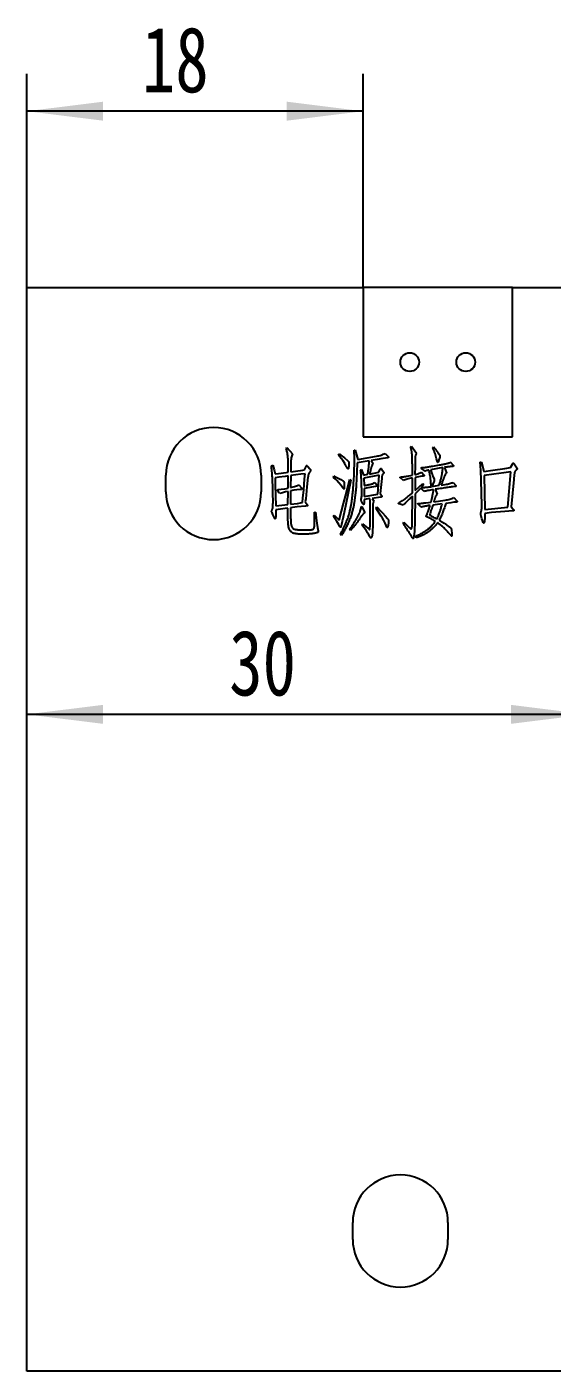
# Model space of a CAD drawing. Header units: millimetres. Extents: x 472 to 883, y 177 to 274.
# Drawn here: x 733.4 to 761.5, y 189.2 to 261.1 of the extents above; entities that cross this region are included whole.
import ezdxf

# ---------------------------------------------------------------- set-up
doc = ezdxf.new("R2010")
doc.units = ezdxf.units.MM
doc.layers.add('标注层', color=150, linetype='Continuous', lineweight=25)
doc.styles.add('SLDTEXTSTYLE2', font='hyswlongfangsong.ttf')
doc.dimstyles.new('SLDDIMSTYLE0', dxfattribs={"dimtxt": 3.5, "dimasz": 4.08, "dimexe": 0, "dimexo": 0.0625, "dimgap": 0.875, "dimtad": 2, "dimrnd": 1e-09, "dimzin": 12, "dimdsep": 46, "dimtxsty": 'SLDTEXTSTYLE2', "dimsah": 1, "dimcen": 0.09, "dimadec": 0, "dimazin": 3, "dimtfac": 1, "dimtofl": 0, "dimtmove": 0, "dimatfit": 3, "dimfxl": 0, "dimfrac": 2, "dimtolj": 1, "dimtzin": 12, "dimarcsym": 0})
doc.dimstyles.new('SLDDIMSTYLE1', dxfattribs={"dimtxt": 3.5, "dimasz": 4.08, "dimexe": 0, "dimexo": 0.0625, "dimgap": 0.875, "dimtad": 2, "dimrnd": 1e-09, "dimzin": 12, "dimdsep": 46, "dimtxsty": 'SLDTEXTSTYLE2', "dimsah": 1, "dimcen": 0.09, "dimadec": 0, "dimazin": 3, "dimtfac": 1, "dimtmove": 0, "dimatfit": 0, "dimfxl": 0, "dimfrac": 2, "dimtolj": 1, "dimtzin": 12, "dimarcsym": 0})

# ---------------------------------------------------------------- blocks, each defined once
blk = doc.blocks.new('_D_15')
at = {"layer": '标注层'}
for p, q in [((763.35, 229.169), (763.35, 222.318)), ((763.35, 224.318), (733.35, 224.318))]:
    blk.add_line(p, q, dxfattribs=at)
for points in [[(733.35, 224.318), (737.43, 223.81), (737.43, 224.826)], [(763.35, 224.318), (759.27, 224.826), (759.27, 223.81)]]:
    blk.add_solid(points, dxfattribs=at)
at = {"layer": '标注层', "insert": (744.186, 228.829), "char_height": 3.5, "attachment_point": 1, "style": 'SLDTEXTSTYLE2'}
blk.add_mtext('30', dxfattribs=at)
blk = doc.blocks.new('_D_18')
at = {"layer": '标注层'}
for p, q in [((733.35, 247.169), (733.35, 258.598)), ((751.35, 247.169), (751.35, 258.598)), ((751.35, 256.598), (733.35, 256.598))]:
    blk.add_line(p, q, dxfattribs=at)
for points in [[(733.35, 256.598), (737.43, 256.09), (737.43, 257.106)], [(751.35, 256.598), (747.27, 257.106), (747.27, 256.09)]]:
    blk.add_solid(points, dxfattribs=at)
at = {"layer": '标注层', "insert": (739.512, 261.11), "char_height": 3.5, "attachment_point": 1, "style": 'SLDTEXTSTYLE2'}
blk.add_mtext('18', dxfattribs=at)

msp = doc.modelspace()

# ---------------------------------------------------------------- linework, layer by layer
at = {"color": 7, "linetype": 'Continuous', "lineweight": 25}
for p, q in [((733.35, 189.169), (733.35, 247.169)), ((733.35, 247.169), (751.35, 247.169)), ((751.35, 247.169), (751.35, 239.169)), ((759.35, 247.169), (751.35, 247.169)), ((759.35, 239.169), (759.35, 247.169)), ((759.35, 247.169), (763.35, 247.169)), ((751.35, 239.169), (759.35, 239.169)), ((747.233, 238.535), (747.278, 238.605)), ((747.278, 238.605), (747.58, 238.263)), ((750.045, 238.183), (750.08, 238.259)), ((750.181, 238.017), (750.045, 238.183)), ((750.08, 238.259), (750.232, 238.138)), ((750.232, 238.138), (750.352, 238.042)), ((750.88, 238.45), (750.936, 238.464)), ((750.896, 238.007), (750.88, 238.45)), ((750.936, 238.464), (751.072, 237.951)), ((751.072, 237.951), (752.079, 238.133)), ((752.527, 238.283), (752.693, 238.118)), ((753.899, 238.626), (753.949, 238.676)), ((753.949, 238.676), (754.211, 238.303)), ((755.082, 238.591), (755.123, 238.641)), ((755.374, 238.309), (755.454, 238.188)), ((746.443, 237.619), (746.518, 237.649)), ((746.518, 237.649), (746.584, 237.402)), ((747.339, 237.276), (747.344, 237.74)), ((747.485, 237.719), (747.485, 237.297)), ((748.215, 237.402), (748.3, 237.578)), ((748.386, 237.589), (748.507, 237.453)), ((750.282, 237.881), (750.181, 238.017)), ((750.367, 237.75), (750.282, 237.881)), ((750.352, 238.042), (750.514, 237.911)), ((750.417, 237.659), (750.367, 237.75)), ((750.589, 237.705), (750.584, 237.574)), ((751.671, 237.886), (751.042, 237.78)), ((751.223, 237.397), (751.263, 237.423)), ((751.263, 237.423), (751.384, 237.115)), ((751.605, 237.166), (751.651, 237.483)), ((751.676, 237.79), (751.671, 237.886)), ((751.772, 237.448), (751.702, 237.181)), ((751.812, 237.574), (751.772, 237.448)), ((752.114, 237.966), (751.787, 237.906)), ((751.787, 237.906), (751.898, 237.745)), ((752.411, 238.012), (752.114, 237.966)), ((752.2, 237.282), (752.275, 237.438)), ((752.356, 237.428), (752.451, 237.297)), ((752.698, 238.052), (752.411, 238.012)), ((754, 237.126), (753.995, 237.549)), ((754.136, 237.589), (754.131, 237.151)), ((754.669, 237.332), (754.483, 237.483)), ((755.621, 237.529), (754.956, 237.408)), ((755.082, 237.604), (755.44, 237.664)), ((755.319, 237.881), (755.293, 237.986)), ((755.46, 238.077), (755.399, 237.881)), ((755.616, 237.417), (755.621, 237.529)), ((755.707, 237.538), (755.827, 237.247)), ((756.034, 237.816), (756.179, 237.649)), ((756.17, 237.589), (756.054, 237.578)), ((757.622, 237.82), (757.693, 237.84)), ((757.652, 237.388), (757.622, 237.82)), ((757.693, 237.84), (757.819, 237.317)), ((758.302, 237.382), (758.946, 237.473)), ((758.946, 237.473), (759.248, 237.523)), ((759.248, 237.523), (759.349, 237.715)), ((759.435, 237.73), (759.581, 237.518)), ((740.8, 236.219), (740.8, 237.119)), ((745.9, 237.119), (745.9, 236.219)), ((746.584, 237.402), (746.639, 237.186)), ((746.639, 237.186), (746.83, 237.206)), ((746.85, 237.01), (746.644, 236.974)), ((746.644, 236.974), (746.654, 236.582)), ((746.83, 237.206), (747.233, 237.256)), ((747.188, 237.055), (746.85, 237.01)), ((747.339, 237.08), (747.188, 237.055)), ((747.233, 237.256), (747.339, 237.276)), ((747.334, 236.426), (747.339, 237.08)), ((747.48, 237.095), (747.474, 236.456)), ((748.014, 237.166), (747.48, 237.095)), ((747.485, 237.297), (747.732, 237.327)), ((747.732, 237.327), (748.119, 237.382)), ((748.25, 237.191), (748.014, 237.166)), ((748.119, 237.382), (748.215, 237.402)), ((748.175, 236.31), (748.225, 236.924)), ((748.225, 236.924), (748.25, 237.191)), ((748.401, 237.01), (748.346, 236.487)), ((749.763, 236.995), (749.789, 237.08)), ((749.869, 236.904), (749.763, 236.995)), ((749.789, 237.08), (749.919, 237.015)), ((749.939, 236.833), (749.869, 236.904)), ((749.919, 237.015), (750.06, 236.945)), ((750.055, 236.713), (749.939, 236.833)), ((750.176, 236.572), (750.055, 236.713)), ((750.06, 236.945), (750.161, 236.889)), ((750.161, 236.889), (750.261, 236.824)), ((750.417, 235.993), (750.644, 236.884)), ((750.704, 236.844), (750.554, 236.154)), ((750.644, 236.884), (750.704, 236.844)), ((750.851, 236.809), (750.871, 237.176)), ((750.997, 236.889), (750.986, 236.597)), ((751.021, 237.312), (750.997, 236.889)), ((751.279, 236.129), (751.268, 236.769)), ((751.384, 237.115), (751.605, 237.166)), ((752.22, 237.115), (751.394, 236.965)), ((751.394, 236.965), (751.404, 236.562)), ((751.702, 237.181), (752.2, 237.282)), ((751.984, 236.723), (752.099, 236.587)), ((752.139, 236.104), (752.22, 237.115)), ((752.35, 236.934), (752.27, 236.129)), ((752.451, 237.212), (752.411, 237.171)), ((753.512, 236.829), (753.36, 236.97)), ((753.713, 237.071), (754, 237.126)), ((754, 236.185), (753.995, 236.965)), ((754.498, 237.06), (754.136, 236.99)), ((754.136, 236.99), (754.136, 236.305)), ((754.473, 237.276), (754.609, 237.135)), ((754.579, 237.071), (754.498, 237.06)), ((755.148, 236.769), (755.037, 236.516)), ((755.092, 237.071), (755.152, 236.899)), ((756.175, 236.733), (756.32, 236.567)), ((757.678, 236.839), (757.652, 237.388)), ((757.703, 235.52), (757.678, 236.839)), ((757.819, 237.317), (758.302, 237.382)), ((758.357, 237.176), (757.844, 237.1)), ((757.844, 237.1), (757.874, 235.283)), ((758.896, 237.252), (758.357, 237.176)), ((759.263, 237.292), (758.896, 237.252)), ((759.102, 235.414), (759.263, 237.292)), ((759.42, 236.879), (759.283, 235.424)), ((746.528, 236.109), (746.513, 236.582)), ((746.533, 235.731), (746.528, 236.109)), ((746.654, 236.582), (746.685, 235.475)), ((746.866, 236.179), (746.78, 236.29)), ((746.785, 236.346), (746.961, 236.37)), ((746.901, 236.129), (746.866, 236.179)), ((747.042, 236.179), (746.901, 236.129)), ((746.961, 236.37), (747.168, 236.396)), ((747.198, 236.22), (747.042, 236.179)), ((747.168, 236.396), (747.334, 236.426)), ((747.334, 236.249), (747.198, 236.22)), ((747.329, 235.55), (747.334, 236.249)), ((747.651, 236.31), (747.474, 236.275)), ((747.474, 236.275), (747.474, 235.57)), ((747.812, 236.33), (747.651, 236.31)), ((747.978, 236.35), (747.812, 236.33)), ((747.917, 236.602), (748.054, 236.436)), ((748.049, 236.355), (747.978, 236.35)), ((748.134, 235.903), (748.175, 236.31)), ((748.346, 236.487), (748.28, 235.847)), ((750.256, 236.461), (750.176, 236.572)), ((750.302, 236.401), (750.256, 236.461)), ((750.312, 235.601), (750.417, 235.993)), ((750.337, 236.663), (750.347, 236.471)), ((750.554, 236.154), (750.337, 235.117)), ((751.913, 236.487), (751.404, 236.401)), ((751.404, 236.401), (751.409, 235.973)), ((751.409, 235.973), (752.139, 236.104)), ((752.013, 236.507), (751.913, 236.487)), ((752.114, 236.522), (752.013, 236.507)), ((752.27, 236.129), (752.341, 236.024)), ((753.984, 234.604), (754, 236.003)), ((754.136, 236.119), (754.121, 234.543)), ((754.136, 236.305), (754.554, 236.672)), ((754.438, 236.426), (754.136, 236.119)), ((754.619, 236.245), (754.438, 236.426)), ((754.594, 236.597), (754.473, 236.467)), ((754.554, 236.672), (754.594, 236.597)), ((755.037, 236.516), (755.434, 236.577)), ((755.117, 236.27), (755.112, 236.346)), ((755.213, 236.361), (755.319, 236.109)), ((755.54, 236.587), (755.752, 236.622)), ((756.29, 236.516), (756.175, 236.502)), ((746.685, 235.268), (746.679, 235.041)), ((746.685, 235.475), (747.329, 235.55)), ((746.815, 235.288), (746.685, 235.268)), ((747.178, 235.343), (746.815, 235.288)), ((747.329, 235.359), (747.178, 235.343)), ((747.329, 234.765), (747.329, 235.359)), ((747.474, 235.57), (747.837, 235.61)), ((747.58, 235.394), (747.474, 235.379)), ((747.474, 235.379), (747.474, 234.835)), ((747.832, 235.424), (747.58, 235.394)), ((748.275, 235.464), (747.832, 235.424)), ((747.837, 235.61), (748.008, 235.641)), ((748.008, 235.641), (748.109, 235.661)), ((748.109, 235.661), (748.134, 235.903)), ((748.28, 235.847), (748.26, 235.686)), ((748.26, 235.686), (748.356, 235.55)), ((748.356, 235.469), (748.275, 235.464)), ((750.196, 235.187), (750.312, 235.601)), ((751.253, 235.419), (751.288, 235.444)), ((751.323, 235.625), (751.274, 235.721)), ((751.288, 235.444), (751.44, 235.107)), ((751.42, 235.812), (751.409, 235.636)), ((751.711, 235.862), (751.42, 235.812)), ((751.726, 235.746), (751.711, 235.862)), ((751.726, 234.578), (751.726, 235.746)), ((752.286, 235.943), (751.832, 235.872)), ((751.832, 235.872), (751.928, 235.736)), ((752.054, 235.343), (752.089, 235.419)), ((752.326, 234.92), (752.054, 235.343)), ((752.089, 235.419), (752.31, 235.193)), ((752.336, 235.947), (752.286, 235.943)), ((753.501, 235.51), (753.28, 235.581)), ((753.3, 235.661), (753.466, 235.762)), ((754.458, 235.404), (754.307, 235.56)), ((754.72, 235.645), (754.997, 235.681)), ((754.835, 235.178), (754.896, 235.339)), ((754.896, 235.339), (754.941, 235.5)), ((755.58, 235.585), (755.092, 235.515)), ((755.137, 235.691), (755.756, 235.782)), ((756.054, 235.645), (755.777, 235.61)), ((756.21, 235.666), (756.054, 235.645)), ((756.205, 235.918), (756.361, 235.757)), ((756.366, 235.681), (756.21, 235.666)), ((757.698, 235.258), (757.703, 235.354)), ((757.708, 235.434), (757.703, 235.52)), ((757.703, 235.354), (757.708, 235.434)), ((757.874, 235.283), (759.102, 235.414)), ((759.283, 235.424), (759.394, 235.299)), ((746.528, 235.011), (746.478, 235.122)), ((746.604, 234.84), (746.528, 235.011)), ((746.679, 235.041), (746.674, 234.911)), ((748.754, 235.132), (748.814, 235.142)), ((748.754, 234.417), (748.754, 235.132)), ((748.814, 235.142), (748.824, 235.021)), ((748.824, 235.021), (748.849, 234.815)), ((748.849, 234.815), (748.884, 234.543)), ((748.884, 234.543), (748.92, 234.312)), ((749.763, 234.906), (749.798, 234.981)), ((749.939, 234.639), (749.763, 234.906)), ((749.798, 234.981), (749.99, 234.8)), ((750.065, 234.442), (749.939, 234.639)), ((749.99, 234.8), (750.075, 234.719)), ((750.075, 234.719), (750.196, 235.187)), ((750.337, 235.117), (750.252, 234.719)), ((751.299, 234.966), (751.233, 234.865)), ((751.867, 235.178), (751.867, 234.322)), ((752.31, 235.193), (752.396, 235.107)), ((752.396, 234.81), (752.326, 234.92)), ((752.396, 235.107), (752.537, 234.946)), ((752.456, 234.695), (752.396, 234.81)), ((752.537, 234.543), (752.456, 234.695)), ((752.537, 234.946), (752.652, 234.8)), ((752.582, 234.433), (752.537, 234.543)), ((752.713, 234.609), (752.688, 234.407)), ((753.506, 234.528), (753.541, 234.598)), ((753.541, 234.598), (753.753, 234.392)), ((753.98, 234.442), (753.984, 234.604)), ((754.74, 234.946), (754.78, 235.037)), ((754.8, 234.871), (754.755, 234.891)), ((754.87, 234.84), (754.8, 234.871)), ((757.718, 234.78), (757.672, 234.951)), ((757.763, 234.639), (757.718, 234.78)), ((757.874, 235.072), (757.864, 234.78)), ((758.236, 235.112), (757.874, 235.072)), ((758.941, 235.178), (758.236, 235.112)), ((759.364, 235.202), (758.941, 235.178)), ((748.92, 234.05), (748.88, 234.034)), ((748.92, 234.312), (748.944, 234.146)), ((750.141, 233.949), (750.221, 234.1)), ((750.196, 233.884), (750.141, 233.949)), ((750.267, 234.005), (750.196, 233.884)), ((750.634, 234.236), (750.73, 234.362)), ((750.675, 234.161), (750.634, 234.236)), ((750.785, 234.281), (750.675, 234.161)), ((751.294, 234.463), (751.323, 234.523)), ((751.535, 234.131), (751.294, 234.463)), ((751.323, 234.523), (751.676, 234.221)), ((751.596, 234.034), (751.535, 234.131)), ((751.646, 233.954), (751.596, 234.034)), ((751.711, 233.844), (751.646, 233.954)), ((752.628, 234.327), (752.582, 234.433)), ((753.99, 233.778), (753.949, 233.849)), ((754.202, 233.763), (754.191, 233.864)), ((755.913, 234.397), (756.034, 234.301)), ((756.064, 233.884), (756.034, 233.924)), ((756.079, 234.206), (756.104, 233.954)), ((756.104, 233.954), (756.104, 233.929)), ((750.8, 196.219), (750.8, 197.119)), ((755.9, 197.119), (755.9, 196.219)), ((883.35, 189.169), (733.35, 189.169))]:
    msp.add_line(p, q, dxfattribs=at)
for centre in [(753.85, 243.169), (756.85, 243.169)]:
    msp.add_circle(centre, 0.5, dxfattribs=at)
for centre, start, end in [((743.35, 237.119), 0, 180), ((743.35, 236.219), 180, 0), ((753.35, 197.119), 0, 180), ((753.35, 196.219), 180, 0)]:
    msp.add_arc(centre, 2.55, start, end, dxfattribs=at)
for points, knots in [([(747.344, 237.74), (747.344, 237.744), (747.344, 237.756), (747.343, 237.781), (747.343, 237.82), (747.341, 237.872), (747.339, 237.934), (747.334, 238.006), (747.327, 238.087), (747.319, 238.174), (747.307, 238.266), (747.288, 238.357), (747.264, 238.447), (747.243, 238.506), (747.233, 238.535)], [0, 0, 0, 0, 0.014775, 0.046184, 0.09421, 0.158876, 0.237414, 0.327156, 0.42723, 0.537674, 0.653248, 0.769149, 0.884072, 1, 1, 1, 1]), ([(747.58, 238.263), (747.565, 238.229), (747.535, 238.161), (747.509, 238.07), (747.496, 237.99), (747.49, 237.914), (747.485, 237.822), (747.485, 237.756), (747.485, 237.719)], [0, 0, 0, 0, 0.2026595, 0.3973798, 0.5057707, 0.6413777, 0.8060666, 1, 1, 1, 1]), ([(752.079, 238.133), (752.121, 238.141), (752.203, 238.157), (752.321, 238.191), (752.429, 238.232), (752.495, 238.267), (752.527, 238.283)], [0, 0, 0, 0, 0.2713189, 0.5277678, 0.7703737, 1, 1, 1, 1]), ([(753.995, 237.549), (753.994, 237.583), (753.993, 237.649), (753.99, 237.743), (753.987, 237.829), (753.986, 237.907), (753.984, 237.975), (753.982, 238.036), (753.981, 238.088), (753.979, 238.145), (753.977, 238.207), (753.972, 238.272), (753.968, 238.328), (753.959, 238.377), (753.95, 238.427), (753.936, 238.484), (753.92, 238.552), (753.907, 238.6), (753.899, 238.626)], [0, 0, 0, 0, 0.09485, 0.181476, 0.261213, 0.332691, 0.395943, 0.45162, 0.49974, 0.540306, 0.609077, 0.669687, 0.720764, 0.763919, 0.807988, 0.862326, 0.925991, 1, 1, 1, 1]), ([(754.211, 238.303), (754.203, 238.286), (754.186, 238.25), (754.165, 238.203), (754.152, 238.157), (754.145, 238.108), (754.14, 238.048), (754.138, 237.975), (754.137, 237.892), (754.137, 237.799), (754.136, 237.697), (754.136, 237.626), (754.136, 237.589)], [0, 0, 0, 0, 0.079415, 0.162695, 0.212737, 0.27921, 0.362641, 0.463291, 0.579255, 0.706506, 0.847098, 1, 1, 1, 1]), ([(755.293, 237.986), (755.28, 238.039), (755.255, 238.136), (755.216, 238.254), (755.182, 238.345), (755.153, 238.42), (755.119, 238.502), (755.095, 238.56), (755.082, 238.591)], [0, 0, 0, 0, 0.251857, 0.471239, 0.581727, 0.706666, 0.846084, 1, 1, 1, 1]), ([(755.123, 238.641), (755.137, 238.622), (755.164, 238.585), (755.205, 238.533), (755.241, 238.485), (755.275, 238.441), (755.305, 238.402), (755.331, 238.367), (755.353, 238.336), (755.367, 238.317), (755.374, 238.309)], [0, 0, 0, 0, 0.172444, 0.330592, 0.476203, 0.607521, 0.7263, 0.831127, 0.922006, 1, 1, 1, 1]), ([(755.454, 238.188), (755.458, 238.18), (755.465, 238.164), (755.47, 238.137), (755.468, 238.108), (755.463, 238.088), (755.46, 238.077)], [0, 0, 0, 0, 0.226824, 0.460023, 0.716474, 1, 1, 1, 1]), ([(746.513, 236.582), (746.513, 236.588), (746.513, 236.602), (746.512, 236.626), (746.512, 236.656), (746.51, 236.692), (746.508, 236.734), (746.506, 236.782), (746.503, 236.836), (746.499, 236.913), (746.495, 237.004), (746.49, 237.101), (746.484, 237.179), (746.481, 237.244), (746.474, 237.312), (746.467, 237.394), (746.455, 237.499), (746.447, 237.576), (746.443, 237.619)], [0, 0, 0, 0, 0.017221, 0.04091, 0.06962, 0.104092, 0.144331, 0.191021, 0.242728, 0.300202, 0.412284, 0.505699, 0.581207, 0.637289, 0.695626, 0.775595, 0.876624, 1, 1, 1, 1]), ([(748.3, 237.578), (748.304, 237.587), (748.31, 237.601), (748.321, 237.617), (748.327, 237.629), (748.336, 237.633), (748.344, 237.627), (748.355, 237.618), (748.37, 237.606), (748.38, 237.595), (748.386, 237.589)], [0, 0, 0, 0, 0.207965, 0.352871, 0.445876, 0.494325, 0.557725, 0.658687, 0.807533, 1, 1, 1, 1]), ([(748.507, 237.453), (748.512, 237.445), (748.523, 237.431), (748.536, 237.411), (748.543, 237.394), (748.545, 237.377), (748.541, 237.361), (748.535, 237.345), (748.526, 237.331), (748.514, 237.312), (748.496, 237.285), (748.472, 237.25), (748.447, 237.205), (748.427, 237.149), (748.411, 237.083), (748.404, 237.035), (748.401, 237.01)], [0, 0, 0, 0, 0.0605307, 0.1095383, 0.145495, 0.1733131, 0.21549, 0.2485764, 0.2741404, 0.3197313, 0.387472, 0.4760817, 0.5826093, 0.7036025, 0.84293, 1, 1, 1, 1]), ([(750.584, 237.574), (750.582, 237.556), (750.579, 237.526), (750.573, 237.486), (750.565, 237.463), (750.553, 237.448), (750.542, 237.454), (750.533, 237.464), (750.52, 237.481), (750.505, 237.503), (750.487, 237.533), (750.466, 237.569), (750.442, 237.612), (750.426, 237.643), (750.417, 237.659)], [0, 0, 0, 0, 0.139737, 0.241021, 0.308572, 0.344634, 0.363896, 0.398497, 0.452872, 0.526102, 0.615661, 0.724341, 0.853894, 1, 1, 1, 1]), ([(750.514, 237.911), (750.523, 237.903), (750.539, 237.887), (750.56, 237.864), (750.575, 237.844), (750.584, 237.826), (750.589, 237.804), (750.591, 237.778), (750.591, 237.744), (750.589, 237.718), (750.589, 237.705)], [0, 0, 0, 0, 0.160643, 0.294294, 0.397324, 0.478894, 0.561151, 0.673542, 0.820717, 1, 1, 1, 1]), ([(750.871, 237.176), (750.872, 237.196), (750.875, 237.234), (750.878, 237.285), (750.88, 237.327), (750.881, 237.357), (750.88, 237.382), (750.882, 237.406), (750.881, 237.438), (750.883, 237.476), (750.883, 237.521), (750.885, 237.574), (750.887, 237.633), (750.888, 237.697), (750.89, 237.761), (750.891, 237.819), (750.893, 237.869), (750.894, 237.912), (750.895, 237.946), (750.895, 237.974), (750.896, 237.993), (750.896, 238.003), (750.896, 238.007)], [0, 0, 0, 0, 0.07376, 0.135766, 0.186036, 0.224623, 0.245256, 0.274875, 0.312554, 0.358342, 0.413074, 0.475898, 0.54769, 0.627553, 0.707442, 0.777441, 0.837574, 0.888718, 0.930892, 0.963201, 0.986543, 1, 1, 1, 1]), ([(751.042, 237.78), (751.039, 237.73), (751.033, 237.63), (751.028, 237.508), (751.024, 237.42), (751.024, 237.37), (751.021, 237.336), (751.021, 237.318), (751.021, 237.312)], [0, 0, 0, 0, 0.3207331, 0.6397162, 0.7816007, 0.8883995, 0.9617607, 1, 1, 1, 1]), ([(751.651, 237.483), (751.652, 237.494), (751.654, 237.518), (751.658, 237.558), (751.661, 237.603), (751.666, 237.651), (751.67, 237.698), (751.674, 237.737), (751.675, 237.767), (751.676, 237.784), (751.676, 237.79)], [0, 0, 0, 0, 0.109266, 0.235614, 0.383643, 0.548747, 0.709033, 0.837788, 0.934653, 1, 1, 1, 1]), ([(751.898, 237.745), (751.886, 237.733), (751.867, 237.714), (751.849, 237.687), (751.84, 237.664), (751.833, 237.641), (751.823, 237.61), (751.816, 237.587), (751.812, 237.574)], [0, 0, 0, 0, 0.249724, 0.418861, 0.501472, 0.626393, 0.791347, 1, 1, 1, 1]), ([(752.275, 237.438), (752.279, 237.443), (752.286, 237.453), (752.295, 237.466), (752.303, 237.474), (752.311, 237.477), (752.319, 237.471), (752.328, 237.462), (752.341, 237.447), (752.351, 237.435), (752.356, 237.428)], [0, 0, 0, 0, 0.1748727, 0.3084461, 0.3924165, 0.443885, 0.5081449, 0.6185679, 0.7865087, 1, 1, 1, 1]), ([(752.693, 238.118), (752.698, 238.11), (752.707, 238.099), (752.717, 238.081), (752.713, 238.063), (752.703, 238.056), (752.698, 238.052)], [0, 0, 0, 0, 0.349504, 0.567562, 0.743548, 1, 1, 1, 1]), ([(754.483, 237.483), (754.48, 237.485), (754.473, 237.49), (754.47, 237.501), (754.474, 237.513), (754.48, 237.52), (754.483, 237.523)], [0, 0, 0, 0, 0.258779, 0.465468, 0.686726, 1, 1, 1, 1]), ([(754.483, 237.523), (754.489, 237.526), (754.505, 237.533), (754.528, 237.525), (754.556, 237.524), (754.588, 237.529), (754.634, 237.533), (754.696, 237.542), (754.772, 237.553), (754.862, 237.567), (754.967, 237.584), (755.042, 237.597), (755.082, 237.604)], [0, 0, 0, 0, 0.029965, 0.084457, 0.112786, 0.165928, 0.243928, 0.345736, 0.4726, 0.623319, 0.799118, 1, 1, 1, 1]), ([(754.956, 237.408), (754.968, 237.376), (754.993, 237.307), (755.027, 237.22), (755.054, 237.152), (755.071, 237.112), (755.082, 237.086), (755.089, 237.075), (755.092, 237.071)], [0, 0, 0, 0, 0.277672, 0.607436, 0.766596, 0.884262, 0.961312, 1, 1, 1, 1]), ([(755.399, 237.881), (755.396, 237.87), (755.39, 237.85), (755.379, 237.826), (755.369, 237.811), (755.357, 237.803), (755.344, 237.81), (755.335, 237.826), (755.326, 237.85), (755.321, 237.87), (755.319, 237.881)], [0, 0, 0, 0, 0.1955, 0.344128, 0.443382, 0.503596, 0.567653, 0.664471, 0.808199, 1, 1, 1, 1]), ([(755.434, 236.577), (755.445, 236.614), (755.465, 236.684), (755.493, 236.785), (755.516, 236.878), (755.538, 236.961), (755.555, 237.036), (755.57, 237.102), (755.58, 237.159), (755.59, 237.221), (755.597, 237.284), (755.606, 237.345), (755.611, 237.387), (755.614, 237.409), (755.616, 237.417)], [0, 0, 0, 0, 0.133235, 0.254461, 0.365368, 0.466402, 0.555267, 0.633234, 0.701012, 0.757967, 0.850564, 0.922216, 0.971951, 1, 1, 1, 1]), ([(755.44, 237.664), (755.475, 237.67), (755.544, 237.682), (755.642, 237.702), (755.73, 237.72), (755.81, 237.738), (755.879, 237.758), (755.94, 237.776), (755.99, 237.795), (756.02, 237.809), (756.034, 237.816)], [0, 0, 0, 0, 0.177206, 0.339137, 0.48657, 0.618617, 0.735699, 0.83848, 0.926749, 1, 1, 1, 1]), ([(756.054, 237.578), (756.047, 237.577), (756.032, 237.575), (756.005, 237.573), (755.972, 237.568), (755.932, 237.563), (755.886, 237.558), (755.832, 237.552), (755.771, 237.545), (755.729, 237.541), (755.707, 237.538)], [0, 0, 0, 0, 0.05818, 0.1332698, 0.2300384, 0.3437321, 0.4788461, 0.6332621, 0.80698, 1, 1, 1, 1]), ([(756.179, 237.649), (756.18, 237.647), (756.182, 237.64), (756.187, 237.629), (756.193, 237.616), (756.2, 237.602), (756.19, 237.587), (756.178, 237.588), (756.17, 237.589)], [0, 0, 0, 0, 0.092335, 0.254933, 0.44087, 0.606092, 0.741092, 1, 1, 1, 1]), ([(759.349, 237.715), (759.354, 237.723), (759.362, 237.737), (759.373, 237.754), (759.382, 237.765), (759.396, 237.769), (759.414, 237.752), (759.426, 237.739), (759.435, 237.73)], [0, 0, 0, 0, 0.219199, 0.384224, 0.48418, 0.545674, 0.704266, 1, 1, 1, 1]), ([(759.591, 237.428), (759.588, 237.426), (759.582, 237.42), (759.57, 237.408), (759.552, 237.395), (759.531, 237.377), (759.509, 237.354), (759.49, 237.324), (759.475, 237.289), (759.465, 237.254), (759.459, 237.222), (759.454, 237.191), (759.449, 237.154), (759.444, 237.11), (759.437, 237.061), (759.431, 237.006), (759.426, 236.944), (759.422, 236.901), (759.42, 236.879)], [0, 0, 0, 0, 0.016792, 0.044166, 0.081401, 0.12919, 0.183033, 0.240853, 0.304605, 0.376098, 0.419425, 0.471339, 0.534354, 0.607271, 0.69025, 0.78315, 0.887225, 1, 1, 1, 1]), ([(759.581, 237.518), (759.586, 237.507), (759.595, 237.489), (759.602, 237.465), (759.599, 237.445), (759.594, 237.434), (759.591, 237.428)], [0, 0, 0, 0, 0.382945, 0.614938, 0.787602, 1, 1, 1, 1]), ([(750.221, 234.1), (750.225, 234.109), (750.235, 234.129), (750.252, 234.162), (750.27, 234.202), (750.292, 234.249), (750.316, 234.303), (750.345, 234.364), (750.375, 234.432), (750.419, 234.53), (750.472, 234.652), (750.528, 234.794), (750.574, 234.923), (750.609, 235.043), (750.637, 235.154), (750.663, 235.258), (750.684, 235.354), (750.702, 235.445), (750.718, 235.528), (750.731, 235.605), (750.742, 235.676), (750.752, 235.743), (750.763, 235.813), (750.772, 235.895), (750.784, 235.989), (750.795, 236.093), (750.805, 236.196), (750.814, 236.288), (750.822, 236.362), (750.825, 236.427), (750.83, 236.496), (750.835, 236.58), (750.842, 236.687), (750.848, 236.766), (750.851, 236.809)], [0, 0, 0, 0, 0.010341, 0.023652, 0.039467, 0.057898, 0.078947, 0.102965, 0.129491, 0.158876, 0.21792, 0.271861, 0.320862, 0.364925, 0.405533, 0.443304, 0.478702, 0.511485, 0.541769, 0.569557, 0.595116, 0.617968, 0.642135, 0.671308, 0.705294, 0.744327, 0.783067, 0.815646, 0.842594, 0.863366, 0.885464, 0.915552, 0.953648, 1, 1, 1, 1]), ([(750.261, 236.824), (750.27, 236.818), (750.285, 236.809), (750.304, 236.793), (750.319, 236.78), (750.327, 236.766), (750.332, 236.749), (750.336, 236.726), (750.336, 236.697), (750.337, 236.675), (750.337, 236.663)], [0, 0, 0, 0, 0.153946, 0.283673, 0.38248, 0.459036, 0.540085, 0.65431, 0.809765, 1, 1, 1, 1]), ([(751.268, 236.769), (751.268, 236.792), (751.267, 236.846), (751.26, 236.932), (751.254, 237.023), (751.249, 237.1), (751.244, 237.167), (751.239, 237.231), (751.231, 237.309), (751.226, 237.366), (751.223, 237.397)], [0, 0, 0, 0, 0.112398, 0.2558383, 0.4088, 0.5475195, 0.6246335, 0.7266971, 0.8514609, 1, 1, 1, 1]), ([(751.404, 236.562), (751.432, 236.567), (751.485, 236.577), (751.559, 236.591), (751.625, 236.605), (751.682, 236.617), (751.73, 236.626), (751.768, 236.635), (751.798, 236.643), (751.84, 236.655), (751.901, 236.682), (751.954, 236.708), (751.984, 236.723)], [0, 0, 0, 0, 0.140553, 0.266104, 0.376895, 0.473899, 0.553243, 0.619068, 0.670237, 0.706155, 0.836714, 1, 1, 1, 1]), ([(752.411, 237.171), (752.402, 237.158), (752.386, 237.134), (752.371, 237.099), (752.364, 237.066), (752.361, 237.031), (752.355, 236.986), (752.352, 236.953), (752.35, 236.934)], [0, 0, 0, 0, 0.18727, 0.355483, 0.453736, 0.595856, 0.777047, 1, 1, 1, 1]), ([(752.451, 237.297), (752.457, 237.288), (752.467, 237.274), (752.471, 237.25), (752.464, 237.229), (752.456, 237.218), (752.451, 237.212)], [0, 0, 0, 0, 0.328066, 0.553382, 0.752536, 1, 1, 1, 1]), ([(753.36, 236.97), (753.355, 236.974), (753.347, 236.98), (753.341, 236.994), (753.346, 237.005), (753.349, 237.011), (753.351, 237.015)], [0, 0, 0, 0, 0.3677578, 0.5899284, 0.798816, 1, 1, 1, 1]), ([(753.351, 237.015), (753.352, 237.015), (753.36, 237.016), (753.376, 237.018), (753.403, 237.021), (753.424, 237.024), (753.436, 237.025)], [0, 0, 0, 0, 0.0610338, 0.2526839, 0.5653295, 1, 1, 1, 1]), ([(753.436, 237.025), (753.454, 237.027), (753.493, 237.032), (753.557, 237.042), (753.632, 237.054), (753.685, 237.065), (753.713, 237.071)], [0, 0, 0, 0, 0.190299, 0.421569, 0.691283, 1, 1, 1, 1]), ([(753.995, 236.965), (753.943, 236.955), (753.847, 236.936), (753.714, 236.904), (753.604, 236.87), (753.54, 236.842), (753.512, 236.829)], [0, 0, 0, 0, 0.314442, 0.584709, 0.813401, 1, 1, 1, 1]), ([(754.131, 237.151), (754.165, 237.159), (754.23, 237.174), (754.322, 237.203), (754.403, 237.235), (754.45, 237.263), (754.473, 237.276)], [0, 0, 0, 0, 0.286874, 0.549556, 0.78586, 1, 1, 1, 1]), ([(754.609, 237.135), (754.616, 237.128), (754.627, 237.116), (754.63, 237.089), (754.607, 237.074), (754.59, 237.072), (754.579, 237.071)], [0, 0, 0, 0, 0.291376, 0.479853, 0.680206, 1, 1, 1, 1]), ([(754.866, 237.388), (754.846, 237.384), (754.809, 237.376), (754.756, 237.362), (754.71, 237.349), (754.682, 237.338), (754.669, 237.332)], [0, 0, 0, 0, 0.297813, 0.561, 0.797127, 1, 1, 1, 1]), ([(755.002, 236.507), (755, 236.536), (754.996, 236.596), (754.989, 236.69), (754.981, 236.79), (754.972, 236.899), (754.958, 237.013), (754.935, 237.134), (754.906, 237.26), (754.88, 237.344), (754.866, 237.388)], [0, 0, 0, 0, 0.096994, 0.202367, 0.315353, 0.436793, 0.566229, 0.702842, 0.847712, 1, 1, 1, 1]), ([(755.152, 236.899), (755.156, 236.888), (755.162, 236.867), (755.164, 236.834), (755.16, 236.801), (755.152, 236.78), (755.148, 236.769)], [0, 0, 0, 0, 0.258567, 0.499159, 0.735242, 1, 1, 1, 1]), ([(755.827, 237.247), (755.818, 237.238), (755.797, 237.22), (755.769, 237.183), (755.741, 237.134), (755.717, 237.086), (755.697, 237.04), (755.68, 236.997), (755.662, 236.947), (755.641, 236.889), (755.617, 236.824), (755.594, 236.751), (755.568, 236.672), (755.55, 236.616), (755.54, 236.587)], [0, 0, 0, 0, 0.051638, 0.115359, 0.191847, 0.282384, 0.336225, 0.400343, 0.473831, 0.558028, 0.653907, 0.758871, 0.873584, 1, 1, 1, 1]), ([(755.752, 236.622), (755.793, 236.63), (755.871, 236.643), (755.983, 236.668), (756.084, 236.698), (756.145, 236.721), (756.175, 236.733)], [0, 0, 0, 0, 0.283905, 0.545815, 0.78395, 1, 1, 1, 1]), ([(746.78, 236.29), (746.775, 236.296), (746.766, 236.305), (746.76, 236.324), (746.769, 236.34), (746.78, 236.344), (746.785, 236.346)], [0, 0, 0, 0, 0.321029, 0.551686, 0.762204, 1, 1, 1, 1]), ([(747.474, 236.456), (747.522, 236.468), (747.611, 236.489), (747.733, 236.526), (747.834, 236.56), (747.892, 236.589), (747.917, 236.602)], [0, 0, 0, 0, 0.315599, 0.587021, 0.814545, 1, 1, 1, 1]), ([(748.054, 236.436), (748.061, 236.426), (748.072, 236.408), (748.079, 236.381), (748.07, 236.358), (748.056, 236.356), (748.049, 236.355)], [0, 0, 0, 0, 0.36062, 0.620667, 0.800791, 1, 1, 1, 1]), ([(750.986, 236.597), (750.984, 236.567), (750.978, 236.504), (750.97, 236.406), (750.958, 236.301), (750.946, 236.189), (750.933, 236.07), (750.916, 235.942), (750.898, 235.804), (750.882, 235.684), (750.867, 235.582), (750.851, 235.499), (750.832, 235.412), (750.81, 235.321), (750.786, 235.225), (750.757, 235.125), (750.726, 235.02), (750.68, 234.874), (750.613, 234.686), (750.515, 234.459), (750.399, 234.231), (750.312, 234.081), (750.267, 234.005)], [0, 0, 0, 0, 0.033596, 0.069949, 0.108566, 0.149666, 0.193826, 0.241112, 0.292277, 0.34654, 0.3754, 0.406383, 0.438929, 0.473322, 0.509841, 0.548042, 0.588393, 0.630376, 0.717826, 0.808254, 0.902333, 1, 1, 1, 1]), ([(750.347, 236.471), (750.347, 236.46), (750.347, 236.44), (750.346, 236.414), (750.342, 236.397), (750.338, 236.382), (750.317, 236.384), (750.308, 236.394), (750.302, 236.401)], [0, 0, 0, 0, 0.262563, 0.461237, 0.604242, 0.682504, 0.787665, 1, 1, 1, 1]), ([(751.274, 235.721), (751.269, 235.73), (751.261, 235.745), (751.251, 235.766), (751.245, 235.784), (751.241, 235.805), (751.249, 235.838), (751.263, 235.887), (751.277, 235.952), (751.279, 236.015), (751.279, 236.064), (751.279, 236.093), (751.279, 236.114), (751.279, 236.125), (751.279, 236.129)], [0, 0, 0, 0, 0.068788, 0.125614, 0.168602, 0.201232, 0.280635, 0.406411, 0.568772, 0.75861, 0.85159, 0.921325, 0.971391, 1, 1, 1, 1]), ([(752.099, 236.587), (752.105, 236.58), (752.114, 236.568), (752.122, 236.551), (752.123, 236.535), (752.117, 236.526), (752.114, 236.522)], [0, 0, 0, 0, 0.370128, 0.601054, 0.782986, 1, 1, 1, 1]), ([(752.341, 236.024), (752.346, 236.015), (752.355, 236), (752.36, 235.976), (752.352, 235.957), (752.341, 235.951), (752.336, 235.947)], [0, 0, 0, 0, 0.349155, 0.586587, 0.778379, 1, 1, 1, 1]), ([(753.466, 235.762), (753.47, 235.764), (753.481, 235.77), (753.499, 235.781), (753.521, 235.797), (753.549, 235.817), (753.581, 235.842), (753.619, 235.871), (753.662, 235.904), (753.723, 235.952), (753.798, 236.011), (753.877, 236.078), (753.944, 236.133), (753.983, 236.169), (754, 236.185)], [0, 0, 0, 0, 0.021575, 0.052535, 0.092594, 0.1427, 0.202866, 0.273098, 0.351868, 0.440711, 0.616679, 0.768927, 0.896245, 1, 1, 1, 1]), ([(754, 236.003), (753.97, 235.975), (753.913, 235.92), (753.832, 235.841), (753.758, 235.769), (753.691, 235.704), (753.633, 235.645), (753.582, 235.594), (753.539, 235.55), (753.513, 235.522), (753.501, 235.51)], [0, 0, 0, 0, 0.176578, 0.338107, 0.485355, 0.617579, 0.736272, 0.838439, 0.927096, 1, 1, 1, 1]), ([(754.473, 236.467), (754.486, 236.465), (754.514, 236.463), (754.561, 236.464), (754.616, 236.465), (754.678, 236.469), (754.749, 236.474), (754.826, 236.484), (754.911, 236.494), (754.971, 236.502), (755.002, 236.507)], [0, 0, 0, 0, 0.073212, 0.161649, 0.264163, 0.382289, 0.51472, 0.661681, 0.822913, 1, 1, 1, 1]), ([(755.112, 236.346), (755.06, 236.337), (754.962, 236.32), (754.828, 236.295), (754.716, 236.271), (754.649, 236.253), (754.619, 236.245)], [0, 0, 0, 0, 0.317396, 0.588806, 0.816367, 1, 1, 1, 1]), ([(754.997, 235.681), (755, 235.696), (755.009, 235.731), (755.022, 235.787), (755.037, 235.855), (755.054, 235.93), (755.07, 236.005), (755.086, 236.071), (755.095, 236.127), (755.105, 236.171), (755.109, 236.206), (755.114, 236.233), (755.117, 236.254), (755.117, 236.265), (755.117, 236.27)], [0, 0, 0, 0, 0.077936, 0.176044, 0.290429, 0.42527, 0.55863, 0.673015, 0.766454, 0.839696, 0.897424, 0.943929, 0.977633, 1, 1, 1, 1]), ([(755.319, 236.109), (755.305, 236.095), (755.276, 236.064), (755.25, 236.02), (755.233, 235.984), (755.223, 235.959), (755.211, 235.928), (755.199, 235.891), (755.185, 235.849), (755.17, 235.802), (755.154, 235.748), (755.143, 235.711), (755.137, 235.691)], [0, 0, 0, 0, 0.126177, 0.278135, 0.324518, 0.384077, 0.456878, 0.540888, 0.636167, 0.744777, 0.866724, 1, 1, 1, 1]), ([(756.175, 236.502), (756.157, 236.499), (756.114, 236.493), (756.041, 236.482), (755.948, 236.468), (755.837, 236.453), (755.708, 236.433), (755.559, 236.412), (755.392, 236.387), (755.275, 236.37), (755.213, 236.361)], [0, 0, 0, 0, 0.056514, 0.133314, 0.22866, 0.344072, 0.479012, 0.633257, 0.80692, 1, 1, 1, 1]), ([(756.32, 236.567), (756.322, 236.562), (756.324, 236.551), (756.328, 236.534), (756.315, 236.516), (756.3, 236.516), (756.29, 236.516)], [0, 0, 0, 0, 0.221258, 0.447672, 0.651745, 1, 1, 1, 1]), ([(746.478, 235.122), (746.473, 235.133), (746.465, 235.151), (746.453, 235.174), (746.458, 235.195), (746.466, 235.219), (746.48, 235.255), (746.492, 235.283), (746.498, 235.299)], [0, 0, 0, 0, 0.1992874, 0.3164639, 0.3883817, 0.5242772, 0.7313992, 1, 1, 1, 1]), ([(746.498, 235.299), (746.502, 235.308), (746.511, 235.328), (746.518, 235.362), (746.525, 235.402), (746.526, 235.462), (746.528, 235.535), (746.53, 235.615), (746.533, 235.679), (746.533, 235.716), (746.533, 235.731)], [0, 0, 0, 0, 0.0698375, 0.1490283, 0.242347, 0.3467504, 0.558786, 0.7451883, 0.8957086, 1, 1, 1, 1]), ([(748.356, 235.55), (748.363, 235.539), (748.373, 235.52), (748.381, 235.493), (748.373, 235.472), (748.362, 235.47), (748.356, 235.469)], [0, 0, 0, 0, 0.401725, 0.664543, 0.831494, 1, 1, 1, 1]), ([(750.73, 234.362), (750.752, 234.391), (750.799, 234.453), (750.867, 234.557), (750.94, 234.677), (751.002, 234.785), (751.051, 234.874), (751.085, 234.936), (751.113, 234.993), (751.14, 235.044), (751.162, 235.089), (751.179, 235.129), (751.193, 235.162), (751.211, 235.218), (751.233, 235.303), (751.246, 235.38), (751.253, 235.419)], [0, 0, 0, 0, 0.091805, 0.196534, 0.314028, 0.443895, 0.509766, 0.56944, 0.622933, 0.670824, 0.71312, 0.749299, 0.77965, 0.8048, 0.898061, 1, 1, 1, 1]), ([(751.409, 235.636), (751.408, 235.626), (751.405, 235.608), (751.399, 235.583), (751.392, 235.564), (751.387, 235.55), (751.371, 235.544), (751.358, 235.564), (751.341, 235.588), (751.33, 235.611), (751.323, 235.625)], [0, 0, 0, 0, 0.1558768, 0.2862193, 0.3882131, 0.4639218, 0.5161322, 0.6057449, 0.7665079, 1, 1, 1, 1]), ([(751.928, 235.736), (751.921, 235.723), (751.91, 235.697), (751.896, 235.66), (751.886, 235.627), (751.877, 235.586), (751.874, 235.532), (751.869, 235.472), (751.869, 235.412), (751.868, 235.349), (751.867, 235.269), (751.867, 235.21), (751.867, 235.178)], [0, 0, 0, 0, 0.078878, 0.149186, 0.209494, 0.263113, 0.370102, 0.495224, 0.576731, 0.687153, 0.829121, 1, 1, 1, 1]), ([(753.28, 235.581), (753.273, 235.583), (753.259, 235.586), (753.253, 235.605), (753.258, 235.621), (753.266, 235.634), (753.282, 235.647), (753.293, 235.656), (753.3, 235.661)], [0, 0, 0, 0, 0.185377, 0.354493, 0.464742, 0.60576, 0.78072, 1, 1, 1, 1]), ([(754.307, 235.56), (754.302, 235.564), (754.295, 235.569), (754.288, 235.582), (754.288, 235.596), (754.294, 235.602), (754.297, 235.605)], [0, 0, 0, 0, 0.293712, 0.540844, 0.762316, 1, 1, 1, 1]), ([(754.297, 235.605), (754.298, 235.606), (754.301, 235.609), (754.31, 235.608), (754.324, 235.608), (754.34, 235.605), (754.361, 235.605), (754.386, 235.606), (754.419, 235.609), (754.462, 235.614), (754.514, 235.618), (754.575, 235.627), (754.644, 235.635), (754.694, 235.642), (754.72, 235.645)], [0, 0, 0, 0, 0.00875, 0.02808, 0.061378, 0.107181, 0.143933, 0.203461, 0.282524, 0.382829, 0.505944, 0.648776, 0.814617, 1, 1, 1, 1]), ([(754.941, 235.5), (754.914, 235.496), (754.861, 235.488), (754.785, 235.475), (754.715, 235.463), (754.652, 235.451), (754.594, 235.439), (754.543, 235.428), (754.498, 235.416), (754.471, 235.408), (754.458, 235.404)], [0, 0, 0, 0, 0.16981, 0.326181, 0.468881, 0.599674, 0.7186, 0.82571, 0.919612, 1, 1, 1, 1]), ([(755.092, 235.515), (755.078, 235.476), (755.049, 235.395), (755.006, 235.267), (754.962, 235.128), (754.932, 235.031), (754.916, 234.981)], [0, 0, 0, 0, 0.219389, 0.45888, 0.719356, 1, 1, 1, 1]), ([(755.299, 234.775), (755.319, 234.818), (755.357, 234.897), (755.408, 235.008), (755.448, 235.103), (755.48, 235.187), (755.507, 235.269), (755.532, 235.362), (755.556, 235.469), (755.572, 235.545), (755.58, 235.585)], [0, 0, 0, 0, 0.163884, 0.305741, 0.426067, 0.523386, 0.618155, 0.729519, 0.85663, 1, 1, 1, 1]), ([(755.777, 235.61), (755.753, 235.532), (755.706, 235.377), (755.643, 235.187), (755.587, 235.039), (755.539, 234.929), (755.485, 234.819), (755.445, 234.746), (755.425, 234.709)], [0, 0, 0, 0, 0.254231, 0.499391, 0.620376, 0.743686, 0.870607, 1, 1, 1, 1]), ([(755.756, 235.782), (755.798, 235.788), (755.879, 235.801), (755.996, 235.831), (756.104, 235.869), (756.172, 235.902), (756.205, 235.918)], [0, 0, 0, 0, 0.2686377, 0.5238788, 0.7659938, 1, 1, 1, 1]), ([(756.361, 235.757), (756.365, 235.751), (756.373, 235.74), (756.384, 235.725), (756.39, 235.711), (756.389, 235.696), (756.382, 235.682), (756.372, 235.682), (756.366, 235.681)], [0, 0, 0, 0, 0.228531, 0.410242, 0.557364, 0.702301, 0.835556, 1, 1, 1, 1]), ([(757.678, 235.158), (757.682, 235.174), (757.692, 235.207), (757.696, 235.241), (757.698, 235.258)], [0, 0, 0, 0, 0.501421, 1, 1, 1, 1]), ([(759.394, 235.299), (759.4, 235.292), (759.411, 235.279), (759.423, 235.26), (759.429, 235.244), (759.428, 235.229), (759.421, 235.216), (759.406, 235.21), (759.387, 235.204), (759.372, 235.203), (759.364, 235.202)], [0, 0, 0, 0, 0.181778, 0.324961, 0.433673, 0.52221, 0.60812, 0.709246, 0.836746, 1, 1, 1, 1]), ([(746.674, 234.911), (746.674, 234.891), (746.672, 234.854), (746.661, 234.816), (746.65, 234.784), (746.63, 234.788), (746.618, 234.811), (746.609, 234.829), (746.604, 234.84)], [0, 0, 0, 0, 0.2868772, 0.5481568, 0.6398962, 0.6997894, 0.8106011, 1, 1, 1, 1]), ([(748.155, 233.959), (748.115, 233.959), (748.039, 233.96), (747.931, 233.964), (747.836, 233.972), (747.753, 233.982), (747.682, 233.995), (747.623, 234.011), (747.576, 234.029), (747.531, 234.06), (747.49, 234.101), (747.449, 234.149), (747.416, 234.198), (747.385, 234.266), (747.361, 234.36), (747.342, 234.484), (747.331, 234.621), (747.33, 234.716), (747.329, 234.765)], [0, 0, 0, 0, 0.0859442, 0.1628743, 0.2308734, 0.2905917, 0.3422024, 0.385975, 0.4218612, 0.4507294, 0.500941, 0.5463902, 0.5879903, 0.6262027, 0.7059764, 0.7962741, 0.8953463, 1, 1, 1, 1]), ([(747.474, 234.835), (747.475, 234.78), (747.477, 234.673), (747.487, 234.543), (747.503, 234.446), (747.522, 234.382), (747.55, 234.326), (747.578, 234.281), (747.614, 234.252), (747.655, 234.234), (747.71, 234.219), (747.779, 234.207), (747.862, 234.197), (747.958, 234.191), (748.069, 234.187), (748.148, 234.186), (748.19, 234.186)], [0, 0, 0, 0, 0.137939, 0.266997, 0.326941, 0.382151, 0.433824, 0.483792, 0.511632, 0.548593, 0.595177, 0.653288, 0.722703, 0.803642, 0.895644, 1, 1, 1, 1]), ([(750.252, 234.719), (750.245, 234.69), (750.233, 234.634), (750.215, 234.557), (750.199, 234.492), (750.185, 234.439), (750.176, 234.397), (750.166, 234.366), (750.161, 234.348), (750.156, 234.335), (750.146, 234.333), (750.135, 234.333), (750.124, 234.346), (750.111, 234.366), (750.089, 234.4), (750.074, 234.427), (750.065, 234.442)], [0, 0, 0, 0, 0.167061, 0.311854, 0.434385, 0.535992, 0.616349, 0.673524, 0.70946, 0.724767, 0.743389, 0.762605, 0.782958, 0.829284, 0.901845, 1, 1, 1, 1]), ([(751.233, 234.865), (751.212, 234.835), (751.17, 234.775), (751.109, 234.689), (751.049, 234.608), (750.992, 234.532), (750.937, 234.461), (750.884, 234.397), (750.834, 234.337), (750.801, 234.299), (750.785, 234.281)], [0, 0, 0, 0, 0.151958, 0.296375, 0.432455, 0.561852, 0.682355, 0.796052, 0.901705, 1, 1, 1, 1]), ([(751.44, 235.107), (751.421, 235.095), (751.388, 235.074), (751.35, 235.037), (751.323, 235), (751.307, 234.977), (751.299, 234.966)], [0, 0, 0, 0, 0.3327808, 0.5815324, 0.790373, 1, 1, 1, 1]), ([(751.676, 234.221), (751.681, 234.217), (751.69, 234.21), (751.707, 234.214), (751.716, 234.233), (751.719, 234.253), (751.72, 234.277), (751.722, 234.303), (751.723, 234.334), (751.725, 234.371), (751.726, 234.415), (751.725, 234.464), (751.727, 234.519), (751.726, 234.558), (751.726, 234.578)], [0, 0, 0, 0, 0.0453755, 0.0781392, 0.1202981, 0.1891007, 0.238022, 0.3019178, 0.380801, 0.4746783, 0.5835051, 0.7073242, 0.8461642, 1, 1, 1, 1]), ([(752.652, 234.8), (752.661, 234.789), (752.676, 234.771), (752.696, 234.746), (752.708, 234.724), (752.719, 234.698), (752.72, 234.659), (752.715, 234.628), (752.713, 234.609)], [0, 0, 0, 0, 0.185852, 0.336996, 0.45876, 0.545975, 0.730143, 1, 1, 1, 1]), ([(753.949, 233.849), (753.944, 233.858), (753.93, 233.881), (753.903, 233.923), (753.864, 233.983), (753.816, 234.06), (753.754, 234.153), (753.682, 234.263), (753.597, 234.39), (753.538, 234.48), (753.506, 234.528)], [0, 0, 0, 0, 0.037529, 0.099516, 0.187246, 0.299725, 0.43718, 0.599882, 0.787571, 1, 1, 1, 1]), ([(754.121, 234.543), (754.119, 234.496), (754.116, 234.407), (754.111, 234.273), (754.104, 234.138), (754.093, 234.022), (754.084, 233.928), (754.074, 233.865), (754.066, 233.811), (754.056, 233.768), (754.05, 233.737), (754.026, 233.721), (754.005, 233.748), (753.996, 233.766), (753.99, 233.778)], [0, 0, 0, 0, 0.1563701, 0.3002819, 0.4459757, 0.6094986, 0.6905504, 0.7610784, 0.8225688, 0.8735968, 0.9086348, 0.9264809, 0.9530917, 1, 1, 1, 1]), ([(754.191, 233.864), (754.251, 233.891), (754.367, 233.945), (754.531, 234.035), (754.681, 234.126), (754.816, 234.223), (754.938, 234.323), (755.047, 234.426), (755.14, 234.535), (755.192, 234.611), (755.218, 234.649)], [0, 0, 0, 0, 0.150686, 0.29252, 0.426917, 0.5534, 0.673477, 0.787371, 0.895942, 1, 1, 1, 1]), ([(755.339, 234.563), (755.301, 234.516), (755.227, 234.424), (755.106, 234.298), (754.982, 234.184), (754.851, 234.083), (754.71, 233.991), (754.555, 233.908), (754.385, 233.83), (754.264, 233.786), (754.202, 233.763)], [0, 0, 0, 0, 0.128248, 0.251494, 0.369982, 0.485525, 0.602689, 0.72696, 0.85928, 1, 1, 1, 1]), ([(754.755, 234.891), (754.749, 234.892), (754.739, 234.896), (754.73, 234.911), (754.732, 234.929), (754.737, 234.94), (754.74, 234.946)], [0, 0, 0, 0, 0.253009, 0.467551, 0.707108, 1, 1, 1, 1]), ([(754.78, 235.037), (754.782, 235.041), (754.788, 235.054), (754.799, 235.082), (754.815, 235.125), (754.828, 235.158), (754.835, 235.178)], [0, 0, 0, 0, 0.090575, 0.287271, 0.58828, 1, 1, 1, 1]), ([(755.218, 234.649), (755.161, 234.683), (755.048, 234.752), (754.929, 234.811), (754.87, 234.84)], [0, 0, 0, 0, 0.50304, 1, 1, 1, 1]), ([(754.916, 234.981), (754.977, 234.949), (755.106, 234.882), (755.232, 234.812), (755.299, 234.775)], [0, 0, 0, 0, 0.4768092, 1, 1, 1, 1]), ([(756.034, 233.924), (756.029, 233.93), (756.017, 233.942), (755.997, 233.963), (755.973, 233.99), (755.944, 234.021), (755.91, 234.058), (755.871, 234.1), (755.828, 234.146), (755.765, 234.215), (755.681, 234.301), (755.572, 234.397), (755.459, 234.485), (755.379, 234.537), (755.339, 234.563)], [0, 0, 0, 0, 0.0233953, 0.0545737, 0.0918899, 0.1369893, 0.1898737, 0.2500063, 0.3168115, 0.3908651, 0.5455487, 0.6982623, 0.8491958, 1, 1, 1, 1]), ([(755.425, 234.709), (755.473, 234.682), (755.565, 234.629), (755.694, 234.548), (755.809, 234.473), (755.88, 234.421), (755.913, 234.397)], [0, 0, 0, 0, 0.286803, 0.548928, 0.786341, 1, 1, 1, 1]), ([(757.672, 234.951), (757.669, 234.962), (757.664, 234.983), (757.657, 235.01), (757.653, 235.031), (757.649, 235.047), (757.651, 235.064), (757.657, 235.087), (757.666, 235.12), (757.673, 235.144), (757.678, 235.158)], [0, 0, 0, 0, 0.166502, 0.29987, 0.396741, 0.460654, 0.527292, 0.642018, 0.798376, 1, 1, 1, 1]), ([(757.864, 234.78), (757.863, 234.751), (757.86, 234.701), (757.851, 234.636), (757.841, 234.591), (757.832, 234.562), (757.81, 234.552), (757.793, 234.571), (757.778, 234.598), (757.769, 234.624), (757.763, 234.639)], [0, 0, 0, 0, 0.253073, 0.447558, 0.583997, 0.66424, 0.70908, 0.764442, 0.859768, 1, 1, 1, 1]), ([(748.88, 234.034), (748.875, 234.033), (748.864, 234.028), (748.843, 234.024), (748.817, 234.017), (748.785, 234.012), (748.747, 234.005), (748.703, 233.999), (748.654, 233.991), (748.543, 233.976), (748.376, 233.959), (748.227, 233.959), (748.155, 233.959)], [0, 0, 0, 0, 0.020662, 0.049124, 0.08576, 0.130391, 0.183236, 0.244137, 0.312253, 0.389462, 0.703015, 1, 1, 1, 1]), ([(748.19, 234.186), (748.229, 234.186), (748.302, 234.185), (748.405, 234.187), (748.493, 234.192), (748.566, 234.2), (748.626, 234.208), (748.67, 234.221), (748.702, 234.234), (748.731, 234.272), (748.744, 234.335), (748.75, 234.39), (748.754, 234.417)], [0, 0, 0, 0, 0.165202, 0.310445, 0.434827, 0.538482, 0.622727, 0.687335, 0.733454, 0.766327, 0.88214, 1, 1, 1, 1]), ([(748.944, 234.146), (748.947, 234.132), (748.951, 234.109), (748.953, 234.079), (748.94, 234.059), (748.927, 234.053), (748.92, 234.05)], [0, 0, 0, 0, 0.389902, 0.626772, 0.787944, 1, 1, 1, 1]), ([(751.867, 234.322), (751.867, 234.309), (751.866, 234.281), (751.866, 234.234), (751.862, 234.178), (751.86, 234.114), (751.856, 234.05), (751.85, 233.988), (751.841, 233.932), (751.833, 233.883), (751.823, 233.842), (751.813, 233.81), (751.802, 233.787), (751.789, 233.771), (751.772, 233.762), (751.756, 233.766), (751.748, 233.779), (751.739, 233.794), (751.725, 233.816), (751.716, 233.834), (751.711, 233.844)], [0, 0, 0, 0, 0.054497, 0.123158, 0.206091, 0.302085, 0.400377, 0.491243, 0.572768, 0.64694, 0.709843, 0.758086, 0.794637, 0.819342, 0.850547, 0.870905, 0.88725, 0.913607, 0.951732, 1, 1, 1, 1]), ([(752.688, 234.407), (752.685, 234.391), (752.68, 234.365), (752.667, 234.335), (752.647, 234.316), (752.634, 234.323), (752.628, 234.327)], [0, 0, 0, 0, 0.402193, 0.666044, 0.834985, 1, 1, 1, 1]), ([(753.753, 234.392), (753.765, 234.38), (753.788, 234.357), (753.821, 234.326), (753.848, 234.299), (753.872, 234.278), (753.891, 234.261), (753.906, 234.25), (753.916, 234.243), (753.922, 234.241), (753.924, 234.241)], [0, 0, 0, 0, 0.225277, 0.423022, 0.590846, 0.731239, 0.8395, 0.920773, 0.973192, 1, 1, 1, 1]), ([(753.924, 234.241), (753.928, 234.242), (753.937, 234.243), (753.946, 234.255), (753.954, 234.271), (753.961, 234.293), (753.968, 234.322), (753.973, 234.356), (753.978, 234.397), (753.979, 234.427), (753.98, 234.442)], [0, 0, 0, 0, 0.052931, 0.115616, 0.196446, 0.304268, 0.434102, 0.596121, 0.784762, 1, 1, 1, 1]), ([(756.034, 234.301), (756.041, 234.296), (756.053, 234.285), (756.068, 234.266), (756.075, 234.239), (756.077, 234.219), (756.079, 234.206)], [0, 0, 0, 0, 0.2501468, 0.4350742, 0.650048, 1, 1, 1, 1]), ([(756.104, 233.929), (756.105, 233.921), (756.105, 233.906), (756.104, 233.886), (756.102, 233.872), (756.098, 233.862), (756.09, 233.858), (756.082, 233.863), (756.073, 233.871), (756.067, 233.879), (756.064, 233.884)], [0, 0, 0, 0, 0.225932, 0.399138, 0.520347, 0.609461, 0.66887, 0.740408, 0.848535, 1, 1, 1, 1])]:
    msp.add_open_spline(points, degree=3, knots=knots, dxfattribs=at)

# ---------------------------------------------------------------- dimensions: what is measured, and where the dimension line sits
at = {"layer": '标注层'}
for base, p1, dimstyle, picture, middle in [((733.35, 256.598), (751.35, 247.169), 'SLDDIMSTYLE1', '_D_18', (741.046, 256.598)), ((733.35, 224.318), (763.35, 229.169), 'SLDDIMSTYLE0', '_D_15', (745.722, 224.318))]:
    dim = msp.add_linear_dim(base=base, p1=p1, p2=(733.35, 247.169), dimstyle=dimstyle, dxfattribs=at)
    dim.commit()
    dim.dimension.update_dxf_attribs({"geometry": picture, "text_midpoint": middle, "dimtype": 160})

doc.saveas('drawing.dxf')
